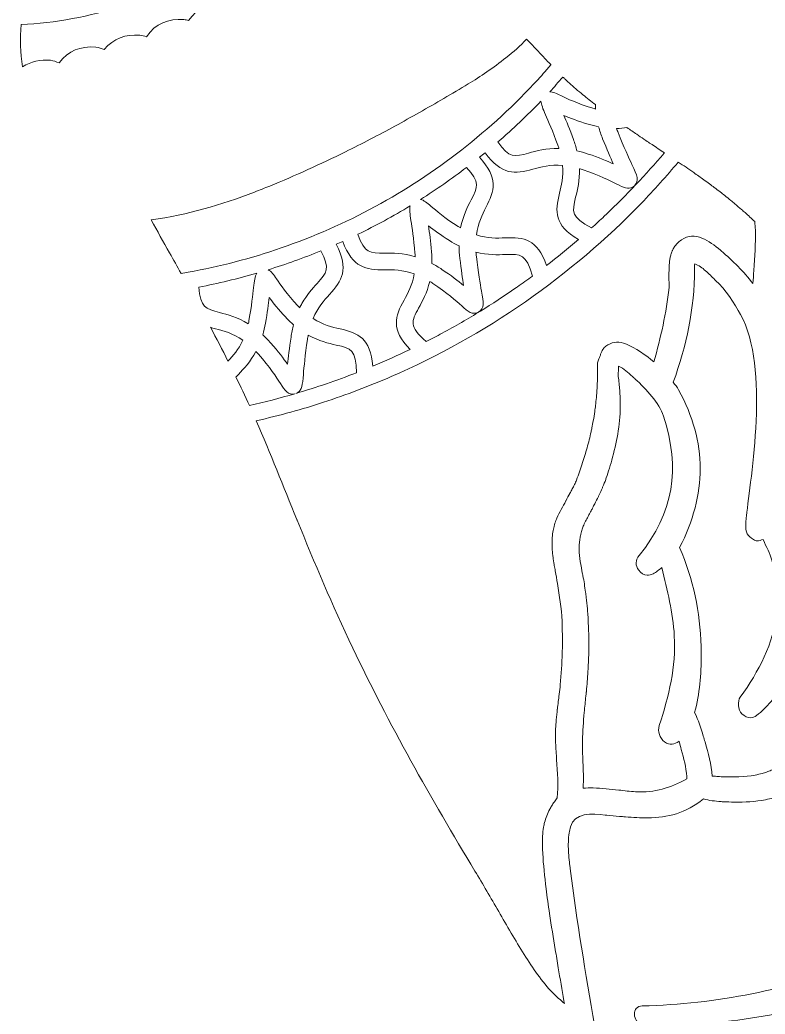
# Model space of a CAD drawing. Header units: millimetres. Extents: x -416 to 1516, y -417 to 43.
# Drawn here: x -13.4 to 40.7, y -266.8 to -194.8 of the extents above; entities that cross this region are included whole.
import ezdxf

# ---------------------------------------------------------------- set-up
doc = ezdxf.new("R2010")
doc.units = ezdxf.units.MM
doc.header["$MEASUREMENT"] = 0
doc.layers.add('Layer 4', color=7, linetype='Continuous')

msp = doc.modelspace()

# ---------------------------------------------------------------- linework, layer by layer
at = {"layer": 'Layer 4', "lineweight": 0}
for points, knots in [([(-4.19, -195.996), (-4.356, -195.949), (-4.489, -195.888), (-4.669, -195.875), (-5.714, -195.801), (-6.575, -196.105), (-7.258, -196.914), (-7.467, -196.843), (-7.639, -196.76), (-7.869, -196.744), (-8.96, -196.666), (-9.857, -196.994), (-10.526, -197.88), (-10.745, -197.801), (-10.917, -197.722), (-11.16, -197.699), (-11.888, -197.629), (-12.543, -197.785), (-13.174, -198.17), (-13.345, -197.145), (-13.37, -196.147), (-13.28, -195.111), (-10.82, -195.023), (-8.278, -194.466), (-5.96, -193.819), (-5.022, -193.558), (-4.135, -193.276), (-3.273, -192.966), (-2.985, -192.862), (-2.7, -192.756), (-2.417, -192.646), (-1.851, -192.426), (-1.292, -192.192), (-0.732, -191.942), (-0.452, -191.817), (-0.172, -191.689), (0.11, -191.555), (0.391, -191.422), (0.674, -191.285), (0.959, -191.142), (1.324, -191.82), (1.739, -192.467), (2.203, -193.086), (2.039, -193.26), (1.907, -193.446), (1.802, -193.661), (1.712, -193.644), (1.64, -193.616), (1.545, -193.61), (0.419, -193.539), (-0.485, -193.876), (-1.146, -194.813), (-1.261, -194.788), (-1.352, -194.751), (-1.474, -194.743), (-2.62, -194.671), (-3.542, -195.024), (-4.19, -195.996)], [0, 0, 0, 0, 1, 1, 1, 2, 2, 2, 3, 3, 3, 4, 4, 4, 5, 5, 5, 6, 6, 6, 7, 7, 7, 8, 8, 8, 9, 9, 9, 10, 10, 10, 11, 11, 11, 12, 12, 12, 13, 13, 13, 14, 14, 14, 15, 15, 15, 16, 16, 16, 17, 17, 17, 18, 18, 18, 19, 19, 19, 19]), ([(-1.165, -213.057), (-1.336, -213.088), (-1.512, -213.115), (-1.686, -213.144), (-1.962, -212.648), (-2.239, -212.152), (-2.518, -211.656), (-2.518, -211.655), (-2.519, -211.654), (-2.519, -211.654), (-2.974, -210.841), (-3.41, -210.074), (-3.851, -209.263), (-1.135, -208.872), (1.128, -208.216), (3.646, -207.245), (4.006, -207.106), (4.371, -206.961), (4.743, -206.809), (6.594, -206.055), (8.421, -205.224), (10.228, -204.331), (11.432, -203.736), (12.628, -203.113), (13.817, -202.466), (15.006, -201.819), (16.188, -201.149), (17.364, -200.46), (17.952, -200.115), (18.539, -199.765), (19.124, -199.411), (19.993, -198.886), (20.969, -198.234), (21.865, -197.517), (22.403, -197.088), (22.911, -196.635), (23.35, -196.173), (23.739, -196.54), (24.098, -196.947), (24.466, -197.331), (24.48, -197.346), (24.494, -197.362), (24.509, -197.377), (24.71, -197.587), (24.911, -197.8), (25.114, -198.014), (25.116, -198.016), (25.118, -198.019), (25.121, -198.021), (24.702, -198.514), (24.367, -198.9), (24.215, -199.064), (22.514, -200.912), (20.644, -202.635), (18.656, -204.185), (14.677, -207.287), (10.275, -209.681), (5.571, -211.3), (3.382, -212.053), (1.116, -212.644), (-1.165, -213.057)], [0, 0, 0, 0, 1, 1, 1, 2, 2, 2, 3, 3, 3, 4, 4, 4, 5, 5, 5, 6, 6, 6, 7, 7, 7, 8, 8, 8, 9, 9, 9, 10, 10, 10, 11, 11, 11, 12, 12, 12, 13, 13, 13, 14, 14, 14, 15, 15, 15, 16, 16, 16, 17, 17, 17, 18, 18, 18, 19, 19, 19, 20, 20, 20, 20]), ([(26.159, -199.073), (26.254, -199.164), (26.348, -199.256), (26.444, -199.343), (26.769, -199.635), (27.102, -199.917), (27.441, -200.192), (27.738, -200.436), (28.041, -200.673), (28.346, -200.907), (28.347, -200.907), (28.347, -200.908), (28.347, -200.908), (28.349, -201.013), (28.35, -201.117), (28.357, -201.228), (28.294, -201.211), (28.229, -201.192), (28.164, -201.173), (27.041, -200.835), (26.293, -200.473), (25.846, -200.256), (25.541, -200.108), (25.276, -199.98), (25.034, -199.984), (25.359, -199.632), (25.675, -199.273), (25.987, -198.909), (26.044, -198.965), (26.102, -199.018), (26.159, -199.073)], [0, 0, 0, 0, 1, 1, 1, 2, 2, 2, 3, 3, 3, 4, 4, 4, 5, 5, 5, 6, 6, 6, 7, 7, 7, 8, 8, 8, 9, 9, 9, 10, 10, 10, 10]), ([(21.28, -203.617), (22.365, -202.679), (23.407, -201.689), (24.403, -200.654), (24.413, -200.903), (24.547, -201.209), (24.734, -201.639), (24.938, -202.109), (25.248, -202.821), (25.623, -203.85), (25.654, -203.934), (25.683, -204.016), (25.709, -204.098), (24.78, -204.075), (24.074, -204.268), (23.497, -204.426), (22.501, -204.699), (22.105, -204.807), (21.28, -203.617)], [0, 0, 0, 0, 1, 1, 1, 2, 2, 2, 3, 3, 3, 4, 4, 4, 5, 5, 5, 6, 6, 6, 6]), ([(28.875, -203.387), (29.178, -204.15), (29.446, -204.762), (29.648, -205.207), (29.188, -204.995), (28.584, -204.741), (27.83, -204.49), (27.554, -204.399), (27.279, -204.322), (27.009, -204.262), (26.942, -203.988), (26.858, -203.71), (26.756, -203.434), (26.488, -202.699), (26.249, -202.113), (26.069, -201.69), (26.509, -201.881), (27.09, -202.109), (27.816, -202.328), (28.073, -202.405), (28.33, -202.469), (28.582, -202.518), (28.661, -202.804), (28.759, -203.095), (28.875, -203.387)], [0, 0, 0, 0, 1, 1, 1, 2, 2, 2, 3, 3, 3, 4, 4, 4, 5, 5, 5, 6, 6, 6, 7, 7, 7, 8, 8, 8, 8]), ([(30.637, -202.572), (30.872, -202.735), (31.107, -202.9), (31.341, -203.061), (31.518, -203.182), (31.69, -203.299), (31.86, -203.413), (31.91, -203.447), (31.96, -203.48), (32.01, -203.514), (32.13, -203.594), (32.249, -203.674), (32.367, -203.752), (32.396, -203.772), (32.426, -203.791), (32.455, -203.81), (32.749, -204.005), (33.043, -204.199), (33.348, -204.401), (33.344, -204.407), (33.34, -204.411), (33.336, -204.417), (32.016, -205.977), (30.594, -207.481), (29.123, -208.874), (29.064, -208.913), (29.012, -208.964), (28.994, -208.996), (28.994, -208.996), (28.994, -208.997), (28.994, -208.997), (28.69, -209.283), (28.382, -209.566), (28.072, -209.846), (26.566, -209.062), (26.657, -208.686), (26.917, -207.623), (27.051, -207.074), (27.215, -206.404), (27.189, -205.554), (27.274, -205.579), (27.361, -205.606), (27.45, -205.635), (28.627, -206.026), (29.421, -206.43), (29.896, -206.671), (30.375, -206.915), (30.721, -207.091), (31.053, -206.887), (31.096, -206.86), (31.137, -206.827), (31.176, -206.79), (31.545, -206.434), (31.375, -206.067), (31, -205.258), (30.769, -204.763), (30.422, -204.014), (29.996, -202.941), (29.955, -202.837), (29.917, -202.736), (29.882, -202.637), (30.154, -202.633), (30.401, -202.606), (30.637, -202.572)], [0, 0, 0, 0, 1, 1, 1, 2, 2, 2, 3, 3, 3, 4, 4, 4, 5, 5, 5, 6, 6, 6, 7, 7, 7, 8, 8, 8, 9, 9, 9, 10, 10, 10, 11, 11, 11, 12, 12, 12, 13, 13, 13, 14, 14, 14, 15, 15, 15, 16, 16, 16, 17, 17, 17, 18, 18, 18, 19, 19, 19, 20, 20, 20, 21, 21, 21, 21]), ([(21.808, -210.569), (21.211, -210.59), (20.538, -210.613), (19.72, -210.355), (19.837, -209.489), (20.143, -208.889), (20.416, -208.357), (21.03, -207.156), (21.331, -206.243), (19.95, -204.726), (20.086, -204.616), (20.222, -204.506), (20.357, -204.395), (21.561, -206.054), (22.516, -205.945), (23.816, -205.589), (24.405, -205.428), (25.068, -205.247), (25.966, -205.319), (26.038, -206.14), (25.883, -206.774), (25.746, -207.337), (25.421, -208.662), (25.343, -209.626), (27.114, -210.689), (26.358, -211.339), (25.584, -211.97), (24.806, -212.569), (24.125, -210.64), (23.167, -210.522), (21.808, -210.569)], [0, 0, 0, 0, 1, 1, 1, 2, 2, 2, 3, 3, 3, 4, 4, 4, 5, 5, 5, 6, 6, 6, 7, 7, 7, 8, 8, 8, 9, 9, 9, 10, 10, 10, 10]), ([(26.211, -229.621), (26.21, -229.623), (26.209, -229.625), (26.207, -229.627), (25.986, -230.045), (25.741, -230.447), (25.557, -230.883), (25.557, -230.883), (25.557, -230.883), (25.557, -230.884), (25.535, -230.936), (25.51, -230.987), (25.49, -231.041), (25.49, -231.041), (25.49, -231.042), (25.49, -231.042), (25.436, -231.184), (25.393, -231.324), (25.356, -231.464), (25.354, -231.471), (25.353, -231.478), (25.351, -231.485), (25.316, -231.62), (25.289, -231.754), (25.267, -231.887), (25.267, -231.887), (25.267, -231.887), (25.267, -231.887), (25.267, -231.887), (25.267, -231.887), (25.267, -231.888), (25.238, -232.068), (25.222, -232.248), (25.213, -232.429), (25.212, -232.452), (25.211, -232.476), (25.21, -232.499), (25.198, -232.858), (25.22, -233.218), (25.264, -233.587), (25.268, -233.626), (25.273, -233.665), (25.278, -233.705), (25.301, -233.882), (25.326, -234.061), (25.356, -234.244), (25.371, -234.34), (25.4, -234.484), (25.422, -234.601), (25.429, -234.64), (25.435, -234.676), (25.44, -234.707), (25.493, -235.018), (25.546, -235.321), (25.596, -235.62), (25.749, -236.517), (25.883, -237.381), (25.931, -238.341), (25.941, -238.556), (25.943, -238.777), (25.948, -238.995), (25.951, -239.156), (25.96, -239.314), (25.96, -239.476), (25.962, -239.858), (25.957, -240.242), (25.945, -240.628), (25.921, -241.41), (25.87, -242.196), (25.804, -242.969), (25.786, -243.187), (25.758, -243.413), (25.728, -243.642), (25.727, -243.649), (25.726, -243.656), (25.725, -243.663), (25.703, -243.831), (25.68, -244.001), (25.659, -244.17), (25.635, -244.356), (25.611, -244.544), (25.589, -244.733), (25.589, -244.733), (25.589, -244.733), (25.588, -244.733), (25.558, -244.99), (25.53, -245.248), (25.507, -245.507), (25.507, -245.507), (25.507, -245.507), (25.507, -245.507), (25.507, -245.51), (25.507, -245.512), (25.507, -245.515), (25.47, -245.93), (25.447, -246.348), (25.452, -246.765), (25.452, -246.766), (25.452, -246.767), (25.452, -246.768), (25.452, -246.768), (25.452, -246.768), (25.452, -246.768), (25.454, -246.898), (25.458, -247.031), (25.463, -247.166), (25.48, -247.57), (25.513, -247.986), (25.539, -248.37), (25.603, -249.315), (25.659, -250.24), (25.581, -251.159), (25.58, -251.16), (25.58, -251.161), (25.579, -251.162), (25.507, -251.255), (25.44, -251.346), (25.377, -251.437), (25.372, -251.443), (25.368, -251.45), (25.363, -251.456), (25.302, -251.544), (25.245, -251.631), (25.191, -251.718), (25.191, -251.718), (25.191, -251.718), (25.191, -251.718), (25.191, -251.718), (25.191, -251.719), (25.191, -251.719), (25.136, -251.807), (25.086, -251.894), (25.039, -251.981), (25.039, -251.981), (25.039, -251.981), (25.039, -251.981), (25.039, -251.981), (25.039, -251.981), (25.039, -251.981), (24.954, -252.139), (24.881, -252.296), (24.819, -252.454), (24.819, -252.455), (24.819, -252.456), (24.819, -252.456), (24.757, -252.615), (24.706, -252.775), (24.664, -252.938), (24.664, -252.938), (24.664, -252.938), (24.664, -252.938), (24.664, -252.938), (24.664, -252.938), (24.664, -252.938), (24.636, -253.049), (24.612, -253.162), (24.592, -253.277), (24.592, -253.277), (24.592, -253.277), (24.592, -253.277), (24.592, -253.277), (24.592, -253.277), (24.592, -253.277), (24.52, -253.698), (24.501, -254.152), (24.514, -254.672), (24.514, -254.705), (24.515, -254.738), (24.516, -254.772), (24.52, -254.906), (24.526, -255.044), (24.534, -255.189), (24.577, -255.981), (24.663, -256.846), (24.774, -257.735), (24.847, -258.328), (24.932, -258.931), (25.022, -259.531), (25.156, -260.429), (25.301, -261.319), (25.439, -262.149), (25.509, -262.571), (25.587, -263.035), (25.658, -263.466), (25.787, -264.256), (25.926, -265.06), (26.064, -265.855), (26.075, -265.918), (26.086, -265.982), (26.097, -266.045), (25.818, -265.801), (25.533, -265.58), (25.276, -265.307), (24.471, -264.453), (23.811, -263.503), (23.184, -262.507), (22.556, -261.511), (21.914, -260.394), (21.342, -259.394), (20.77, -258.394), (20.186, -257.4), (19.615, -256.46), (16.428, -251.207), (13.383, -245.778), (10.759, -240.293), (9.265, -237.169), (8.006, -234.151), (6.72, -231.024), (6.715, -231.01), (6.709, -230.996), (6.703, -230.982), (5.709, -228.562), (4.807, -226.194), (3.767, -223.831), (3.766, -223.829), (3.766, -223.827), (3.765, -223.825), (5.493, -223.43), (7.097, -222.988), (8.635, -222.484), (10.294, -221.94), (11.946, -221.313), (13.545, -220.622), (16.926, -219.16), (20.199, -217.333), (23.273, -215.192), (26.35, -213.049), (29.181, -210.647), (31.687, -208.053), (32.615, -207.091), (33.5, -206.092), (34.356, -205.073), (34.733, -205.326), (35.106, -205.581), (35.476, -205.839), (35.598, -205.924), (35.72, -206.008), (35.841, -206.093), (35.963, -206.18), (36.084, -206.268), (36.205, -206.355), (36.344, -206.455), (36.484, -206.556), (36.623, -206.658), (36.738, -206.743), (36.853, -206.83), (36.968, -206.916), (37.112, -207.024), (37.255, -207.132), (37.397, -207.242), (37.506, -207.327), (37.615, -207.412), (37.724, -207.498), (37.872, -207.616), (38.02, -207.735), (38.166, -207.855), (38.267, -207.937), (38.367, -208.019), (38.466, -208.103), (38.628, -208.239), (38.787, -208.377), (38.946, -208.517), (39.028, -208.589), (39.111, -208.66), (39.193, -208.733), (39.43, -208.947), (39.665, -209.164), (39.897, -209.389), (39.898, -209.39), (39.899, -209.391), (39.901, -209.392), (39.917, -209.589), (39.939, -209.788), (39.943, -209.986), (39.965, -210.969), (39.906, -211.946), (39.837, -212.925), (39.814, -213.246), (39.791, -213.564), (39.772, -213.885), (39.099, -212.993), (38.314, -212.244), (37.475, -211.51), (37.46, -211.497), (37.434, -211.476), (37.415, -211.459), (36.626, -210.782), (35.554, -210.053), (34.588, -210.709), (34.468, -210.791), (34.363, -210.879), (34.273, -210.972), (34.273, -210.972), (34.273, -210.972), (34.273, -210.972), (34.201, -211.046), (34.139, -211.125), (34.084, -211.205), (34.076, -211.217), (34.067, -211.228), (34.059, -211.24), (34.009, -211.317), (33.966, -211.397), (33.928, -211.478), (33.921, -211.494), (33.914, -211.51), (33.907, -211.525), (33.872, -211.607), (33.842, -211.691), (33.817, -211.777), (33.813, -211.791), (33.81, -211.805), (33.806, -211.819), (33.782, -211.908), (33.762, -212), (33.746, -212.093), (33.746, -212.093), (33.746, -212.094), (33.746, -212.095), (33.731, -212.19), (33.72, -212.286), (33.712, -212.383), (33.71, -212.397), (33.709, -212.411), (33.708, -212.426), (33.7, -212.519), (33.695, -212.612), (33.692, -212.707), (33.691, -212.726), (33.69, -212.745), (33.69, -212.765), (33.687, -212.858), (33.685, -212.951), (33.683, -213.044), (33.681, -213.155), (33.68, -213.267), (33.677, -213.378), (33.669, -213.687), (33.707, -213.921), (33.684, -214.168), (33.509, -216.035), (33.066, -217.77), (32.591, -219.561), (32.056, -219.09), (31.193, -218.513), (30.603, -218.282), (30.014, -218.051), (29.706, -218.081), (29.26, -218.316), (29.149, -218.375), (29.062, -218.442), (28.993, -218.516), (28.993, -218.516), (28.993, -218.517), (28.993, -218.517), (28.946, -218.567), (28.909, -218.622), (28.875, -218.678), (28.867, -218.692), (28.858, -218.707), (28.85, -218.722), (28.82, -218.777), (28.793, -218.834), (28.769, -218.895), (28.768, -218.896), (28.768, -218.898), (28.767, -218.9), (28.74, -218.969), (28.714, -219.042), (28.688, -219.116), (28.662, -219.19), (28.635, -219.266), (28.604, -219.344), (28.604, -219.345), (28.603, -219.346), (28.603, -219.346), (28.586, -219.39), (28.568, -219.431), (28.552, -219.474), (28.551, -219.476), (28.55, -219.478), (28.549, -219.48), (28.532, -219.523), (28.518, -219.569), (28.508, -219.619), (28.508, -219.619), (28.508, -219.619), (28.508, -219.619), (28.508, -219.619), (28.508, -219.619), (28.508, -219.619), (28.499, -219.664), (28.492, -219.712), (28.494, -219.768), (28.494, -219.768), (28.494, -219.768), (28.494, -219.768), (28.494, -219.768), (28.494, -219.768), (28.494, -219.768), (28.504, -220.128), (28.504, -220.483), (28.496, -220.834), (28.488, -221.185), (28.47, -221.531), (28.444, -221.874), (28.438, -221.959), (28.428, -222.044), (28.42, -222.129), (28.403, -222.327), (28.381, -222.523), (28.358, -222.718), (28.341, -222.859), (28.324, -223), (28.304, -223.14), (28.304, -223.143), (28.303, -223.145), (28.303, -223.148), (28.271, -223.371), (28.235, -223.594), (28.196, -223.816), (28.164, -223.993), (28.129, -224.17), (28.092, -224.347), (28.074, -224.437), (28.054, -224.527), (28.035, -224.617), (27.949, -225.004), (27.855, -225.392), (27.747, -225.779), (27.747, -225.779), (27.747, -225.78), (27.747, -225.78), (27.642, -226.159), (27.526, -226.538), (27.401, -226.919), (27.398, -226.929), (27.396, -226.938), (27.392, -226.948), (27.265, -227.335), (27.128, -227.724), (26.978, -228.116), (26.978, -228.117), (26.978, -228.117), (26.978, -228.117), (26.938, -228.223), (26.887, -228.334), (26.834, -228.446), (26.82, -228.476), (26.806, -228.505), (26.791, -228.535), (26.742, -228.636), (26.69, -228.738), (26.635, -228.84), (26.593, -228.92), (26.549, -229), (26.505, -229.08), (26.504, -229.082), (26.503, -229.084), (26.502, -229.086), (26.405, -229.262), (26.31, -229.435), (26.223, -229.598), (26.219, -229.605), (26.215, -229.614), (26.211, -229.621)], [0, 0, 0, 0, 1, 1, 1, 2, 2, 2, 3, 3, 3, 4, 4, 4, 5, 5, 5, 6, 6, 6, 7, 7, 7, 8, 8, 8, 9, 9, 9, 10, 10, 10, 11, 11, 11, 12, 12, 12, 13, 13, 13, 14, 14, 14, 15, 15, 15, 16, 16, 16, 17, 17, 17, 18, 18, 18, 19, 19, 19, 20, 20, 20, 21, 21, 21, 22, 22, 22, 23, 23, 23, 24, 24, 24, 25, 25, 25, 26, 26, 26, 27, 27, 27, 28, 28, 28, 29, 29, 29, 30, 30, 30, 31, 31, 31, 32, 32, 32, 33, 33, 33, 34, 34, 34, 35, 35, 35, 36, 36, 36, 37, 37, 37, 38, 38, 38, 39, 39, 39, 40, 40, 40, 41, 41, 41, 42, 42, 42, 43, 43, 43, 44, 44, 44, 45, 45, 45, 46, 46, 46, 47, 47, 47, 48, 48, 48, 49, 49, 49, 50, 50, 50, 51, 51, 51, 52, 52, 52, 53, 53, 53, 54, 54, 54, 55, 55, 55, 56, 56, 56, 57, 57, 57, 58, 58, 58, 59, 59, 59, 60, 60, 60, 61, 61, 61, 62, 62, 62, 63, 63, 63, 64, 64, 64, 65, 65, 65, 66, 66, 66, 67, 67, 67, 68, 68, 68, 69, 69, 69, 70, 70, 70, 71, 71, 71, 72, 72, 72, 73, 73, 73, 74, 74, 74, 75, 75, 75, 76, 76, 76, 77, 77, 77, 78, 78, 78, 79, 79, 79, 80, 80, 80, 81, 81, 81, 82, 82, 82, 83, 83, 83, 84, 84, 84, 85, 85, 85, 86, 86, 86, 87, 87, 87, 88, 88, 88, 89, 89, 89, 90, 90, 90, 91, 91, 91, 92, 92, 92, 93, 93, 93, 94, 94, 94, 95, 95, 95, 96, 96, 96, 97, 97, 97, 98, 98, 98, 99, 99, 99, 100, 100, 100, 101, 101, 101, 102, 102, 102, 103, 103, 103, 104, 104, 104, 105, 105, 105, 106, 106, 106, 107, 107, 107, 108, 108, 108, 109, 109, 109, 110, 110, 110, 111, 111, 111, 112, 112, 112, 113, 113, 113, 114, 114, 114, 115, 115, 115, 116, 116, 116, 117, 117, 117, 118, 118, 118, 119, 119, 119, 120, 120, 120, 121, 121, 121, 122, 122, 122, 123, 123, 123, 124, 124, 124, 125, 125, 125, 126, 126, 126, 127, 127, 127, 128, 128, 128, 129, 129, 129, 130, 130, 130, 131, 131, 131, 132, 132, 132, 133, 133, 133, 134, 134, 134, 135, 135, 135, 136, 136, 136, 137, 137, 137, 138, 138, 138, 139, 139, 139, 140, 140, 140, 141, 141, 141, 142, 142, 142, 143, 143, 143, 144, 144, 144, 145, 145, 145, 146, 146, 146, 147, 147, 147, 148, 148, 148, 149, 149, 149, 150, 150, 150, 151, 151, 151, 152, 152, 152, 153, 153, 153, 154, 154, 154, 155, 155, 155, 155]), ([(18.581, -209.842), (18.526, -209.81), (18.469, -209.776), (18.412, -209.741), (17.422, -209.129), (16.792, -208.587), (16.413, -208.261), (16.147, -208.032), (15.917, -207.834), (15.673, -207.782), (16.806, -207.065), (17.922, -206.289), (18.998, -205.47), (20, -206.522), (19.813, -206.887), (19.342, -207.807), (19.076, -208.327), (18.751, -208.961), (18.581, -209.842)], [0, 0, 0, 0, 1, 1, 1, 2, 2, 2, 3, 3, 3, 4, 4, 4, 5, 5, 5, 6, 6, 6, 6]), ([(14.979, -209.314), (15.055, -209.822), (15.171, -210.591), (15.269, -211.679), (15.277, -211.765), (15.282, -211.85), (15.287, -211.932), (14.393, -211.669), (13.66, -211.674), (13.06, -211.678), (12.025, -211.685), (11.615, -211.688), (11.126, -210.31), (12.425, -209.681), (13.698, -208.989), (14.919, -208.249), (14.855, -208.496), (14.906, -208.834), (14.979, -209.314)], [0, 0, 0, 0, 1, 1, 1, 2, 2, 2, 3, 3, 3, 4, 4, 4, 5, 5, 5, 6, 6, 6, 6]), ([(18.796, -214.018), (18.408, -213.694), (17.891, -213.292), (17.228, -212.855), (16.986, -212.696), (16.742, -212.552), (16.5, -212.426), (16.506, -212.149), (16.496, -211.862), (16.47, -211.571), (16.402, -210.807), (16.326, -210.206), (16.255, -209.699), (16.631, -209.998), (17.133, -210.368), (17.777, -210.767), (18.006, -210.908), (18.237, -211.036), (18.465, -211.148), (18.467, -211.442), (18.487, -211.748), (18.523, -212.057), (18.618, -212.878), (18.717, -213.538), (18.796, -214.018)], [0, 0, 0, 0, 1, 1, 1, 2, 2, 2, 3, 3, 3, 4, 4, 4, 5, 5, 5, 6, 6, 6, 7, 7, 7, 8, 8, 8, 8]), ([(14.925, -218.656), (14.035, -219.082), (13.123, -219.49), (12.209, -219.87), (12.053, -217.827), (11.16, -217.466), (9.837, -217.162), (9.258, -217.029), (8.607, -216.879), (7.883, -216.419), (8.219, -215.614), (8.67, -215.116), (9.07, -214.673), (9.974, -213.67), (10.501, -212.865), (9.554, -211.036), (9.714, -210.966), (9.874, -210.895), (10.032, -210.823), (10.764, -212.751), (11.717, -212.893), (13.068, -212.884), (13.68, -212.88), (14.368, -212.876), (15.219, -213.178), (15.076, -213.99), (14.76, -214.564), (14.479, -215.073), (13.822, -216.268), (13.495, -217.178), (14.925, -218.656)], [0, 0, 0, 0, 1, 1, 1, 2, 2, 2, 3, 3, 3, 4, 4, 4, 5, 5, 5, 6, 6, 6, 7, 7, 7, 8, 8, 8, 9, 9, 9, 10, 10, 10, 10]), ([(5.229, -213.541), (5.026, -213.244), (4.852, -212.987), (4.621, -212.879), (5.916, -212.477), (7.191, -212.02), (8.442, -211.508), (9.143, -212.79), (8.868, -213.095), (8.174, -213.865), (7.836, -214.239), (7.434, -214.686), (7.077, -215.322), (7.022, -215.42), (6.968, -215.523), (6.915, -215.631), (6.869, -215.585), (6.823, -215.537), (6.776, -215.487), (5.976, -214.639), (5.509, -213.953), (5.229, -213.541)], [0, 0, 0, 0, 1, 1, 1, 2, 2, 2, 3, 3, 3, 4, 4, 4, 5, 5, 5, 6, 6, 6, 7, 7, 7, 7]), ([(15.536, -215.655), (15.81, -215.158), (16.144, -214.552), (16.339, -213.72), (16.413, -213.765), (16.488, -213.813), (16.564, -213.863), (17.603, -214.547), (18.264, -215.144), (18.659, -215.501), (19.102, -215.9), (19.422, -216.189), (19.861, -215.947), (19.861, -215.947), (19.899, -215.925), (19.899, -215.925), (20.306, -215.673), (20.238, -215.284), (20.09, -214.43), (19.996, -213.89), (19.854, -213.073), (19.721, -211.918), (19.709, -211.809), (19.699, -211.704), (19.691, -211.601), (20.553, -211.82), (21.266, -211.795), (21.85, -211.774), (22.941, -211.737), (23.327, -211.723), (23.788, -213.336), (23.422, -213.605), (23.052, -213.868), (22.697, -214.117), (22.644, -214.145), (22.598, -214.177), (22.583, -214.196), (21.73, -214.788), (20.867, -215.354), (20.017, -215.877), (19.131, -216.423), (18.195, -216.962), (17.232, -217.481), (16.847, -217.688), (16.459, -217.892), (16.069, -218.09), (14.823, -216.951), (15.009, -216.613), (15.536, -215.655)], [0, 0, 0, 0, 1, 1, 1, 2, 2, 2, 3, 3, 3, 4, 4, 4, 5, 5, 5, 6, 6, 6, 7, 7, 7, 8, 8, 8, 9, 9, 9, 10, 10, 10, 11, 11, 11, 12, 12, 12, 13, 13, 13, 14, 14, 14, 15, 15, 15, 16, 16, 16, 16]), ([(39.81, -232.432), (39.901, -232.493), (39.989, -232.518), (40.075, -232.521), (40.22, -232.526), (40.361, -232.471), (40.511, -232.43), (40.738, -233.003), (41.001, -233.368), (41.156, -234.007), (41.473, -235.31), (41.659, -236.289), (41.496, -237.786), (41.261, -239.947), (40.193, -241.987), (38.85, -243.855), (38.638, -244.15), (38.648, -244.772), (38.967, -245.069), (39.166, -245.254), (39.39, -245.362), (39.616, -245.35), (39.751, -245.343), (39.887, -245.293), (40.018, -245.191), (40.412, -244.885), (40.754, -244.55), (41.066, -244.19), (41.097, -244.154), (41.127, -244.118), (41.158, -244.082), (41.401, -243.791), (41.626, -243.484), (41.839, -243.162), (41.866, -243.122), (41.892, -243.081), (41.918, -243.041), (42.022, -242.88), (42.124, -242.717), (42.224, -242.55), (42.385, -242.966), (42.57, -243.395), (42.708, -243.818), (43.063, -244.903), (43.26, -245.987), (43.452, -247.113), (43.463, -247.178), (43.482, -247.295), (43.494, -247.369), (43.372, -247.516), (43.247, -247.655), (43.121, -247.786), (43.12, -247.787), (43.119, -247.787), (43.118, -247.788), (43, -247.91), (42.879, -248.025), (42.756, -248.134), (42.715, -248.17), (42.673, -248.202), (42.632, -248.237), (42.547, -248.308), (42.463, -248.378), (42.376, -248.443), (42.326, -248.48), (42.274, -248.515), (42.223, -248.55), (42.142, -248.607), (42.06, -248.662), (41.976, -248.714), (41.921, -248.748), (41.864, -248.781), (41.808, -248.813), (41.724, -248.861), (41.639, -248.907), (41.552, -248.951), (41.494, -248.98), (41.435, -249.009), (41.376, -249.036), (41.285, -249.078), (41.192, -249.117), (41.098, -249.155), (41.039, -249.178), (40.981, -249.202), (40.92, -249.224), (40.815, -249.263), (40.707, -249.297), (40.597, -249.33), (40.544, -249.347), (40.492, -249.365), (40.438, -249.38), (40.274, -249.426), (40.105, -249.467), (39.93, -249.504), (39.929, -249.504), (39.927, -249.505), (39.926, -249.505), (39.151, -249.666), (38.357, -249.629), (37.577, -249.626), (37.424, -249.625), (37.275, -249.605), (37.143, -249.597), (37.01, -249.589), (36.938, -249.579), (36.817, -249.573), (36.755, -248.718), (36.547, -247.916), (36.297, -247.098), (36.253, -246.955), (36.216, -246.829), (36.172, -246.676), (36.006, -246.099), (35.819, -245.517), (35.543, -244.978), (35.894, -243.584), (36.035, -242.217), (36.024, -240.794), (36.023, -240.591), (36.018, -240.387), (36.011, -240.181), (35.918, -237.671), (35.468, -235.322), (34.444, -233.016), (35.445, -231.092), (35.949, -229.187), (35.943, -227.286), (35.937, -225.385), (35.421, -223.488), (34.382, -221.58), (34.271, -221.374), (34.118, -221.226), (33.991, -221.034), (34.952, -218.377), (35.537, -215.674), (35.53, -212.854), (35.53, -212.854), (35.53, -212.854), (35.53, -212.854), (35.529, -212.808), (35.529, -212.77), (35.529, -212.736), (35.527, -212.636), (35.528, -212.574), (35.549, -212.451), (35.691, -212.504), (35.827, -212.577), (35.958, -212.662), (36.088, -212.747), (36.213, -212.845), (36.333, -212.949), (36.573, -213.157), (36.795, -213.39), (37.007, -213.597), (37.016, -213.605), (37.059, -213.658), (37.073, -213.67), (37.753, -214.237), (38.442, -215.375), (38.857, -216.113), (41.025, -219.957), (39.58, -228.003), (39.299, -230.717), (39.28, -230.902), (39.264, -231.056), (39.251, -231.185), (39.209, -232.027), (39.384, -232.145), (39.81, -232.432)], [0, 0, 0, 0, 1, 1, 1, 2, 2, 2, 3, 3, 3, 4, 4, 4, 5, 5, 5, 6, 6, 6, 7, 7, 7, 8, 8, 8, 9, 9, 9, 10, 10, 10, 11, 11, 11, 12, 12, 12, 13, 13, 13, 14, 14, 14, 15, 15, 15, 16, 16, 16, 17, 17, 17, 18, 18, 18, 19, 19, 19, 20, 20, 20, 21, 21, 21, 22, 22, 22, 23, 23, 23, 24, 24, 24, 25, 25, 25, 26, 26, 26, 27, 27, 27, 28, 28, 28, 29, 29, 29, 30, 30, 30, 31, 31, 31, 32, 32, 32, 33, 33, 33, 34, 34, 34, 35, 35, 35, 36, 36, 36, 37, 37, 37, 38, 38, 38, 39, 39, 39, 40, 40, 40, 41, 41, 41, 42, 42, 42, 43, 43, 43, 44, 44, 44, 45, 45, 45, 46, 46, 46, 47, 47, 47, 48, 48, 48, 49, 49, 49, 50, 50, 50, 51, 51, 51, 52, 52, 52, 53, 53, 53, 54, 54, 54, 55, 55, 55, 56, 56, 56, 56]), ([(-0.408, -214.142), (1.009, -213.868), (2.415, -213.529), (3.801, -213.126), (3.672, -213.349), (3.629, -213.69), (3.573, -214.185), (3.515, -214.696), (3.428, -215.468), (3.238, -216.548), (3.223, -216.635), (3.207, -216.72), (3.189, -216.802), (2.396, -216.318), (1.688, -216.134), (1.108, -215.983), (1.108, -215.983), (1.108, -215.983), (1.108, -215.983), (0.103, -215.721), (-0.295, -215.617), (-0.408, -214.142)], [0, 0, 0, 0, 1, 1, 1, 2, 2, 2, 3, 3, 3, 4, 4, 4, 5, 5, 5, 6, 6, 6, 7, 7, 7, 7]), ([(6.465, -216.861), (6.389, -217.148), (6.328, -217.45), (6.283, -217.761), (6.162, -218.573), (6.086, -219.24), (6.037, -219.727), (5.747, -219.314), (5.353, -218.793), (4.827, -218.2), (4.634, -217.983), (4.435, -217.779), (4.233, -217.594), (4.311, -217.326), (4.377, -217.045), (4.427, -216.756), (4.562, -215.983), (4.648, -215.352), (4.705, -214.892), (4.99, -215.277), (5.378, -215.763), (5.897, -216.314), (6.081, -216.51), (6.272, -216.694), (6.465, -216.861)], [0, 0, 0, 0, 1, 1, 1, 2, 2, 2, 3, 3, 3, 4, 4, 4, 5, 5, 5, 6, 6, 6, 7, 7, 7, 8, 8, 8, 8]), ([(1.716, -219.5), (1.302, -218.679), (0.879, -217.862), (0.447, -217.051), (0.563, -217.085), (0.681, -217.118), (0.804, -217.15), (1.395, -217.304), (2.06, -217.477), (2.8, -217.988), (2.485, -218.662), (2.087, -219.111), (1.716, -219.5)], [0, 0, 0, 0, 1, 1, 1, 2, 2, 2, 3, 3, 3, 4, 4, 4, 4]), ([(6.772, -221.782), (7.077, -221.594), (7.109, -221.239), (7.18, -220.46), (7.229, -219.914), (7.305, -219.089), (7.476, -217.938), (7.493, -217.826), (7.511, -217.719), (7.531, -217.615), (8.304, -218.047), (8.998, -218.207), (9.567, -218.338), (10.626, -218.581), (11.001, -218.667), (11.027, -220.345), (9.59, -220.903), (8.124, -221.404), (6.639, -221.844), (6.688, -221.827), (6.732, -221.807), (6.772, -221.782)], [0, 0, 0, 0, 1, 1, 1, 2, 2, 2, 3, 3, 3, 4, 4, 4, 5, 5, 5, 6, 6, 6, 7, 7, 7, 7]), ([(2.289, -220.649), (2.345, -220.588), (2.404, -220.526), (2.468, -220.46), (2.86, -220.051), (3.334, -219.549), (3.742, -218.802), (3.802, -218.865), (3.863, -218.932), (3.924, -219.001), (4.749, -219.93), (5.231, -220.677), (5.52, -221.123), (5.844, -221.624), (6.077, -221.986), (6.565, -221.865), (6.567, -221.865), (6.569, -221.864), (6.571, -221.864), (5.48, -222.186), (4.379, -222.473), (3.273, -222.727), (2.953, -222.03), (2.625, -221.336), (2.289, -220.649)], [0, 0, 0, 0, 1, 1, 1, 2, 2, 2, 3, 3, 3, 4, 4, 4, 5, 5, 5, 6, 6, 6, 7, 7, 7, 8, 8, 8, 8]), ([(27.429, -248.129), (27.413, -247.77), (27.409, -247.409), (27.415, -247.048), (27.415, -247.033), (27.416, -247.018), (27.417, -247.003), (27.429, -246.324), (27.476, -245.64), (27.539, -244.958), (27.539, -244.958), (27.539, -244.958), (27.539, -244.958), (27.575, -244.566), (27.615, -244.175), (27.658, -243.784), (27.666, -243.715), (27.681, -243.592), (27.691, -243.499), (27.694, -243.473), (27.696, -243.45), (27.698, -243.431), (27.698, -243.429), (27.698, -243.425), (27.699, -243.423), (27.743, -242.952), (27.777, -242.485), (27.805, -242.02), (27.812, -241.909), (27.818, -241.798), (27.824, -241.687), (27.848, -241.22), (27.867, -240.753), (27.872, -240.289), (27.872, -240.289), (27.872, -240.289), (27.872, -240.289), (27.872, -240.282), (27.872, -240.275), (27.873, -240.268), (27.873, -240.266), (27.873, -240.264), (27.873, -240.261), (27.873, -240.261), (27.873, -240.261), (27.873, -240.261), (27.877, -239.865), (27.872, -239.469), (27.86, -239.074), (27.857, -238.951), (27.85, -238.828), (27.845, -238.705), (27.834, -238.427), (27.819, -238.149), (27.799, -237.872), (27.789, -237.733), (27.778, -237.593), (27.766, -237.454), (27.742, -237.177), (27.712, -236.9), (27.679, -236.622), (27.664, -236.496), (27.65, -236.371), (27.634, -236.245), (27.58, -235.846), (27.519, -235.447), (27.445, -235.045), (27.445, -235.045), (27.445, -235.045), (27.445, -235.044), (27.439, -235.012), (27.427, -234.96), (27.422, -234.935), (27.295, -234.308), (27.186, -233.723), (27.173, -233.146), (27.17, -233.018), (27.174, -232.89), (27.182, -232.762), (27.187, -232.676), (27.198, -232.59), (27.208, -232.504), (27.213, -232.468), (27.216, -232.432), (27.222, -232.395), (27.238, -232.288), (27.259, -232.181), (27.285, -232.073), (27.288, -232.061), (27.29, -232.049), (27.293, -232.037), (27.322, -231.919), (27.356, -231.801), (27.397, -231.681), (27.43, -231.587), (27.459, -231.493), (27.5, -231.397), (27.556, -231.266), (27.62, -231.142), (27.686, -231.019), (27.716, -230.964), (27.745, -230.908), (27.775, -230.853), (27.812, -230.785), (27.849, -230.718), (27.884, -230.65), (27.912, -230.595), (27.942, -230.537), (27.971, -230.481), (28.015, -230.396), (28.061, -230.307), (28.106, -230.22), (28.144, -230.146), (28.182, -230.072), (28.221, -229.997), (28.246, -229.947), (28.271, -229.899), (28.297, -229.849), (28.386, -229.674), (28.475, -229.497), (28.562, -229.32), (28.575, -229.293), (28.587, -229.266), (28.6, -229.239), (28.69, -229.053), (28.776, -228.868), (28.855, -228.686), (28.862, -228.67), (28.868, -228.656), (28.874, -228.64), (28.957, -228.449), (29.032, -228.26), (29.095, -228.08), (29.107, -228.043), (29.118, -228.008), (29.13, -227.971), (29.211, -227.734), (29.289, -227.499), (29.36, -227.267), (29.444, -227), (29.519, -226.736), (29.591, -226.473), (29.591, -226.473), (29.591, -226.473), (29.591, -226.472), (29.591, -226.472), (29.591, -226.472), (29.591, -226.472), (29.768, -225.824), (29.908, -225.184), (30.003, -224.543), (30.003, -224.543), (30.003, -224.542), (30.003, -224.542), (30.003, -224.542), (30.003, -224.542), (30.003, -224.542), (30.101, -223.884), (30.156, -223.223), (30.153, -222.545), (30.151, -222.233), (30.138, -221.917), (30.113, -221.596), (30.087, -221.275), (30.05, -220.95), (30, -220.618), (29.999, -220.612), (29.999, -220.613), (29.999, -220.612), (29.999, -220.612), (30, -220.61), (30.001, -220.601), (30.001, -220.595), (30.002, -220.586), (30.002, -220.572), (30.003, -220.571), (30.003, -220.571), (30.003, -220.571), (30.003, -220.555), (30.004, -220.531), (30.005, -220.502), (30.005, -220.502), (30.005, -220.501), (30.005, -220.501), (30.005, -220.497), (30.006, -220.491), (30.006, -220.486), (30.007, -220.44), (30.009, -220.385), (30.01, -220.332), (30.01, -220.325), (30.01, -220.317), (30.01, -220.31), (30.01, -220.31), (30.01, -220.31), (30.01, -220.31), (30.011, -220.276), (30.011, -220.244), (30.011, -220.218), (30.011, -220.115), (30.016, -219.973), (30.025, -219.865), (30.218, -219.957), (30.393, -220.075), (30.559, -220.205), (30.725, -220.335), (30.883, -220.478), (31.04, -220.62), (31.089, -220.663), (31.202, -220.761), (31.239, -220.797), (32.013, -221.538), (32.971, -222.512), (33.283, -223.484), (34.523, -227.337), (34.027, -230.471), (31.523, -233.582), (31.239, -233.935), (31.235, -234.3), (31.487, -234.657), (31.645, -234.881), (31.864, -235.003), (32.099, -235.016), (32.24, -235.024), (32.386, -234.994), (32.528, -234.922), (32.771, -234.801), (32.947, -234.624), (33.165, -234.469), (33.556, -236.114), (33.975, -237.709), (34.069, -239.414), (34.194, -241.7), (33.679, -243.73), (32.978, -245.914), (32.846, -246.326), (32.994, -246.838), (33.366, -247.097), (33.553, -247.226), (33.73, -247.274), (33.902, -247.259), (34.075, -247.245), (34.243, -247.169), (34.41, -247.05), (34.425, -247.039), (34.421, -247.083), (34.427, -247.101), (34.477, -247.275), (34.526, -247.461), (34.576, -247.64), (34.758, -248.29), (34.926, -248.935), (34.965, -249.611), (34.968, -249.667), (34.97, -249.713), (34.981, -249.768), (33.763, -250.46), (32.665, -250.773), (31.259, -250.712), (30.856, -250.695), (30.449, -250.633), (30.044, -250.588), (29.427, -250.52), (28.808, -250.445), (28.185, -250.432), (27.944, -250.427), (27.699, -250.436), (27.457, -250.455), (27.468, -250.255), (27.474, -250.061), (27.476, -249.869), (27.483, -249.293), (27.457, -248.738), (27.429, -248.129)], [0, 0, 0, 0, 1, 1, 1, 2, 2, 2, 3, 3, 3, 4, 4, 4, 5, 5, 5, 6, 6, 6, 7, 7, 7, 8, 8, 8, 9, 9, 9, 10, 10, 10, 11, 11, 11, 12, 12, 12, 13, 13, 13, 14, 14, 14, 15, 15, 15, 16, 16, 16, 17, 17, 17, 18, 18, 18, 19, 19, 19, 20, 20, 20, 21, 21, 21, 22, 22, 22, 23, 23, 23, 24, 24, 24, 25, 25, 25, 26, 26, 26, 27, 27, 27, 28, 28, 28, 29, 29, 29, 30, 30, 30, 31, 31, 31, 32, 32, 32, 33, 33, 33, 34, 34, 34, 35, 35, 35, 36, 36, 36, 37, 37, 37, 38, 38, 38, 39, 39, 39, 40, 40, 40, 41, 41, 41, 42, 42, 42, 43, 43, 43, 44, 44, 44, 45, 45, 45, 46, 46, 46, 47, 47, 47, 48, 48, 48, 49, 49, 49, 50, 50, 50, 51, 51, 51, 52, 52, 52, 53, 53, 53, 54, 54, 54, 55, 55, 55, 56, 56, 56, 57, 57, 57, 58, 58, 58, 59, 59, 59, 60, 60, 60, 61, 61, 61, 62, 62, 62, 63, 63, 63, 64, 64, 64, 65, 65, 65, 66, 66, 66, 67, 67, 67, 68, 68, 68, 69, 69, 69, 70, 70, 70, 71, 71, 71, 72, 72, 72, 73, 73, 73, 74, 74, 74, 75, 75, 75, 76, 76, 76, 77, 77, 77, 78, 78, 78, 79, 79, 79, 80, 80, 80, 81, 81, 81, 82, 82, 82, 83, 83, 83, 84, 84, 84, 85, 85, 85, 86, 86, 86, 87, 87, 87, 88, 88, 88, 89, 89, 89, 90, 90, 90, 91, 91, 91, 91]), ([(68.867, -272.645), (68.564, -274.428), (67.677, -276.173), (66.689, -277.691), (66.111, -278.579), (65.488, -279.321), (64.862, -280.117), (64.458, -280.632), (64.044, -281.146), (63.667, -281.639), (63.22, -282.222), (62.731, -282.937), (62.352, -283.478), (61.972, -284.018), (61.531, -284.687), (61.201, -285.103), (60.968, -285.398), (60.731, -285.699), (60.491, -286), (60.47, -286.027), (60.449, -286.053), (60.428, -286.08), (60.197, -286.369), (59.963, -286.659), (59.726, -286.946), (59.699, -286.978), (59.673, -287.01), (59.646, -287.042), (59.408, -287.328), (59.166, -287.611), (58.92, -287.889), (58.898, -287.914), (58.876, -287.939), (58.853, -287.964), (58.587, -288.261), (58.316, -288.552), (58.037, -288.83), (58.035, -288.832), (58.033, -288.834), (58.032, -288.836), (57.914, -288.953), (57.795, -289.068), (57.675, -289.181), (57.635, -289.219), (57.594, -289.256), (57.553, -289.293), (57.47, -289.37), (57.387, -289.446), (57.303, -289.52), (57.255, -289.562), (57.206, -289.604), (57.157, -289.646), (57.079, -289.712), (57.001, -289.778), (56.923, -289.842), (56.871, -289.884), (56.818, -289.926), (56.766, -289.967), (56.688, -290.029), (56.609, -290.089), (56.53, -290.148), (56.477, -290.188), (56.424, -290.227), (56.37, -290.266), (56.289, -290.324), (56.207, -290.38), (56.124, -290.436), (56.072, -290.471), (56.02, -290.507), (55.967, -290.541), (55.876, -290.6), (55.785, -290.655), (55.693, -290.71), (55.647, -290.737), (55.601, -290.766), (55.555, -290.793), (55.418, -290.871), (55.279, -290.946), (55.139, -291.016), (55.137, -291.017), (55.136, -291.017), (55.135, -291.018), (52.222, -292.463), (49.92, -292.064), (47.651, -289.987), (47.532, -289.878), (47.422, -289.765), (47.319, -289.648), (47.056, -289.351), (46.844, -289.027), (46.666, -288.685), (46.6, -288.558), (46.538, -288.428), (46.482, -288.295), (46.406, -288.117), (46.339, -287.935), (46.28, -287.75), (46.252, -287.662), (46.225, -287.573), (46.2, -287.484), (45.921, -286.477), (45.838, -285.383), (45.779, -284.313), (45.752, -283.823), (45.729, -283.339), (45.694, -282.871), (45.694, -282.86), (45.694, -282.845), (45.694, -282.828), (45.695, -282.795), (45.697, -282.753), (45.697, -282.719), (45.697, -282.702), (45.697, -282.687), (45.695, -282.675), (45.645, -282.26), (45.442, -281.99), (45.016, -281.932), (45.008, -281.931), (45, -281.926), (44.992, -281.928), (44.992, -281.928), (44.992, -281.928), (44.991, -281.929), (44.888, -281.96), (44.794, -281.989), (44.71, -282.023), (44.71, -282.023), (44.709, -282.023), (44.709, -282.023), (44.625, -282.058), (44.551, -282.097), (44.488, -282.15), (44.488, -282.15), (44.488, -282.15), (44.488, -282.15), (44.363, -282.256), (44.283, -282.415), (44.258, -282.687), (44.013, -285.289), (44.195, -287.715), (45.378, -290.128), (45.475, -290.324), (45.641, -290.529), (45.759, -290.717), (45.337, -290.792), (44.806, -290.954), (44.41, -291.048), (44.014, -291.142), (43.525, -291.326), (43.178, -291.349), (40.459, -291.535), (37.726, -291.579), (35.467, -289.894), (30.708, -286.347), (30.165, -280.865), (29.31, -275.341), (28.915, -272.786), (28.702, -270.192), (28.277, -267.627), (27.652, -263.857), (26.979, -260.095), (26.519, -256.277), (26.518, -256.27), (26.518, -256.264), (26.517, -256.258), (26.505, -256.156), (26.492, -256.054), (26.48, -255.952), (26.474, -255.894), (26.467, -255.835), (26.461, -255.777), (26.455, -255.721), (26.449, -255.666), (26.443, -255.61), (26.436, -255.544), (26.43, -255.477), (26.424, -255.41), (26.42, -255.364), (26.416, -255.318), (26.412, -255.272), (26.407, -255.2), (26.402, -255.128), (26.398, -255.056), (26.395, -255.015), (26.394, -254.975), (26.392, -254.934), (26.389, -254.858), (26.386, -254.782), (26.385, -254.705), (26.384, -254.672), (26.385, -254.638), (26.385, -254.604), (26.384, -254.521), (26.384, -254.438), (26.388, -254.354), (26.388, -254.344), (26.389, -254.333), (26.389, -254.323), (26.398, -254.115), (26.416, -253.905), (26.45, -253.694), (26.473, -253.548), (26.5, -253.402), (26.538, -253.255), (26.802, -252.209), (28.118, -252.291), (29.049, -252.399), (29.069, -252.401), (29.137, -252.404), (29.167, -252.406), (29.484, -252.433), (29.766, -252.462), (30.092, -252.492), (30.235, -252.505), (30.378, -252.518), (30.519, -252.53), (31.082, -252.577), (31.624, -252.608), (32.148, -252.601), (33.589, -252.583), (34.899, -252.278), (36.18, -251.223), (36.6, -251.347), (37.019, -251.393), (37.455, -251.423), (37.505, -251.427), (37.591, -251.436), (37.638, -251.437), (37.889, -251.446), (38.144, -251.454), (38.4, -251.457), (39.168, -251.465), (39.946, -251.432), (40.676, -251.288), (40.676, -251.288), (40.677, -251.288), (40.677, -251.288), (40.878, -251.248), (41.07, -251.202), (41.258, -251.152), (41.314, -251.137), (41.368, -251.121), (41.422, -251.105), (41.559, -251.065), (41.692, -251.023), (41.822, -250.976), (41.874, -250.958), (41.927, -250.94), (41.978, -250.92), (42.321, -250.788), (42.641, -250.631), (42.939, -250.444), (42.983, -250.416), (43.026, -250.386), (43.07, -250.357), (43.178, -250.285), (43.284, -250.208), (43.386, -250.127), (43.428, -250.095), (43.47, -250.063), (43.51, -250.029), (43.646, -249.915), (43.779, -249.795), (43.906, -249.664), (44.19, -249.372), (44.452, -249.036), (44.699, -248.651), (45.868, -249.096), (47.51, -249.367), (48.659, -249.4), (48.876, -249.406), (49.084, -249.406), (49.283, -249.4), (50.675, -249.357), (51.659, -249.004), (52.848, -248.202), (53.798, -248.734), (55.088, -249.202), (56.108, -249.339), (56.554, -249.398), (56.943, -249.429), (57.311, -249.423), (57.923, -249.412), (58.476, -249.298), (59.129, -249.038), (59.529, -249.826), (59.99, -250.593), (60.48, -251.336), (59.569, -252.94), (59.037, -254.636), (58.634, -256.424), (58.444, -256.627), (58.256, -256.821), (58.069, -257.007), (58.067, -257.008), (58.066, -257.01), (58.065, -257.011), (57.889, -257.185), (57.715, -257.351), (57.539, -257.513), (57.481, -257.566), (57.422, -257.617), (57.363, -257.669), (57.244, -257.776), (57.124, -257.883), (57.002, -257.985), (56.932, -258.045), (56.861, -258.102), (56.789, -258.16), (56.677, -258.252), (56.564, -258.343), (56.449, -258.431), (56.374, -258.49), (56.297, -258.547), (56.22, -258.604), (56.106, -258.689), (55.991, -258.773), (55.873, -258.856), (55.794, -258.911), (55.714, -258.967), (55.634, -259.022), (55.512, -259.105), (55.387, -259.186), (55.26, -259.267), (55.181, -259.318), (55.102, -259.37), (55.02, -259.421), (54.879, -259.508), (54.734, -259.594), (54.587, -259.681), (54.514, -259.723), (54.444, -259.766), (54.37, -259.808), (54.15, -259.934), (53.923, -260.06), (53.686, -260.185), (53.683, -260.187), (53.681, -260.188), (53.678, -260.19), (51.772, -261.2), (49.479, -262.32), (47.37, -263.121), (42.259, -265.061), (37.196, -266.089), (31.737, -266.231), (31.555, -266.236), (31.409, -266.304), (31.311, -266.413), (31.213, -266.522), (31.163, -266.672), (31.171, -266.843), (31.188, -267.186), (31.4, -267.507), (31.781, -267.524), (32.534, -267.558), (33.275, -267.573), (34.005, -267.568), (39.118, -267.532), (43.735, -266.534), (48.762, -264.683), (50.818, -263.925), (53.168, -262.742), (55.277, -261.634), (56.031, -261.238), (57.233, -260.541), (57.969, -259.973), (57.675, -262.331), (57.577, -264.661), (57.98, -267.02), (57.805, -267.111), (57.632, -267.201), (57.462, -267.292), (57.409, -267.321), (57.357, -267.35), (57.304, -267.378), (57.186, -267.442), (57.068, -267.506), (56.952, -267.572), (56.889, -267.607), (56.827, -267.644), (56.764, -267.68), (56.66, -267.74), (56.556, -267.801), (56.454, -267.863), (56.389, -267.902), (56.324, -267.942), (56.259, -267.983), (56.161, -268.044), (56.064, -268.107), (55.968, -268.171), (55.904, -268.213), (55.84, -268.256), (55.777, -268.3), (55.68, -268.366), (55.586, -268.435), (55.491, -268.504), (55.432, -268.548), (55.372, -268.592), (55.313, -268.637), (55.212, -268.715), (55.112, -268.797), (55.013, -268.879), (54.965, -268.92), (54.915, -268.958), (54.867, -269), (54.721, -269.126), (54.578, -269.257), (54.438, -269.395), (54.29, -269.541), (54.145, -269.695), (54.004, -269.856), (53.739, -270.158), (53.751, -270.651), (54.042, -270.958), (54.187, -271.111), (54.357, -271.195), (54.532, -271.205), (54.707, -271.216), (54.887, -271.152), (55.05, -271.011), (55.821, -270.34), (56.569, -269.898), (57.495, -269.395), (58.422, -268.893), (59.418, -268.333), (60.22, -267.568), (60.348, -267.446), (60.416, -267.274), (60.428, -267.098), (60.441, -266.922), (60.4, -266.742), (60.309, -266.603), (60.128, -266.325), (59.955, -266.273), (59.662, -266.235), (59.688, -263.826), (59.649, -261.459), (60.038, -259.064), (60.284, -257.551), (60.792, -256.08), (61.258, -254.619), (61.439, -254.051), (61.637, -253.489), (61.809, -252.922), (61.92, -252.945), (62.029, -252.96), (62.134, -252.952), (62.239, -252.944), (62.341, -252.912), (62.44, -252.838), (62.547, -252.757), (62.628, -252.664), (62.686, -252.563), (62.692, -252.554), (62.698, -252.545), (62.702, -252.536), (62.734, -252.476), (62.757, -252.412), (62.771, -252.347), (62.774, -252.334), (62.776, -252.322), (62.778, -252.31), (62.79, -252.243), (62.793, -252.174), (62.786, -252.103), (62.785, -252.092), (62.783, -252.081), (62.782, -252.07), (62.772, -251.995), (62.755, -251.918), (62.725, -251.839), (62.725, -251.839), (62.725, -251.839), (62.725, -251.839), (62.317, -250.766), (61.766, -249.854), (61.271, -248.811), (60.065, -246.266), (58.945, -244.629), (59.016, -241.436), (59.017, -241.377), (59.02, -241.307), (59.024, -241.232), (59.025, -241.21), (59.027, -241.184), (59.028, -241.16), (59.031, -241.104), (59.035, -241.046), (59.04, -240.984), (59.042, -240.952), (59.045, -240.918), (59.047, -240.883), (59.053, -240.821), (59.059, -240.756), (59.065, -240.688), (59.069, -240.653), (59.072, -240.618), (59.076, -240.582), (59.085, -240.497), (59.095, -240.408), (59.107, -240.317), (59.109, -240.295), (59.111, -240.275), (59.114, -240.252), (59.129, -240.139), (59.146, -240.022), (59.165, -239.902), (59.17, -239.87), (59.176, -239.838), (59.182, -239.806), (59.196, -239.717), (59.212, -239.626), (59.23, -239.535), (59.238, -239.492), (59.247, -239.448), (59.256, -239.404), (59.272, -239.321), (59.291, -239.237), (59.31, -239.152), (59.32, -239.107), (59.33, -239.062), (59.341, -239.017), (59.363, -238.925), (59.388, -238.833), (59.413, -238.741), (59.422, -238.706), (59.431, -238.671), (59.441, -238.637), (59.477, -238.511), (59.516, -238.387), (59.558, -238.264), (59.566, -238.242), (59.575, -238.22), (59.583, -238.198), (59.618, -238.099), (59.655, -238.002), (59.694, -237.907), (59.71, -237.868), (59.727, -237.831), (59.744, -237.793), (59.778, -237.715), (59.814, -237.639), (59.851, -237.565), (59.871, -237.526), (59.891, -237.488), (59.911, -237.45), (59.951, -237.377), (59.994, -237.307), (60.037, -237.238), (60.057, -237.207), (60.076, -237.175), (60.096, -237.145), (60.225, -236.957), (60.368, -236.793), (60.527, -236.66), (60.55, -236.641), (60.575, -236.624), (60.598, -236.606), (60.659, -236.56), (60.721, -236.52), (60.786, -236.484), (60.812, -236.469), (60.837, -236.454), (60.864, -236.441), (60.954, -236.397), (61.047, -236.36), (61.145, -236.336), (61.182, -236.314), (61.193, -236.437), (61.22, -236.473), (60.656, -239.191), (61.448, -241.541), (63.087, -243.712), (63.262, -243.943), (63.45, -243.999), (63.716, -244.012), (63.716, -244.012), (63.716, -244.012), (63.716, -244.012), (63.716, -244.012), (63.716, -244.012), (63.716, -244.012), (63.776, -244.015), (63.833, -244.006), (63.889, -243.992), (63.906, -243.987), (63.922, -243.981), (63.938, -243.976), (63.978, -243.962), (64.016, -243.945), (64.054, -243.924), (64.068, -243.915), (64.083, -243.908), (64.097, -243.898), (64.145, -243.867), (64.191, -243.832), (64.233, -243.792), (64.28, -243.747), (64.324, -243.698), (64.362, -243.646), (64.431, -243.554), (64.523, -243.413), (64.579, -243.341), (64.635, -243.27), (64.628, -243.273), (64.673, -243.215), (64.849, -243.512), (65.055, -243.78), (65.217, -244.087), (66.658, -246.813), (67.059, -249.668), (67.372, -252.696), (67.44, -253.348), (67.504, -253.96), (67.582, -254.597), (67.832, -256.665), (68.059, -258.628), (68.295, -260.716), (68.53, -262.803), (68.799, -264.64), (68.964, -266.862), (69.096, -268.63), (69.194, -270.727), (68.867, -272.645)], [0, 0, 0, 0, 1, 1, 1, 2, 2, 2, 3, 3, 3, 4, 4, 4, 5, 5, 5, 6, 6, 6, 7, 7, 7, 8, 8, 8, 9, 9, 9, 10, 10, 10, 11, 11, 11, 12, 12, 12, 13, 13, 13, 14, 14, 14, 15, 15, 15, 16, 16, 16, 17, 17, 17, 18, 18, 18, 19, 19, 19, 20, 20, 20, 21, 21, 21, 22, 22, 22, 23, 23, 23, 24, 24, 24, 25, 25, 25, 26, 26, 26, 27, 27, 27, 28, 28, 28, 29, 29, 29, 30, 30, 30, 31, 31, 31, 32, 32, 32, 33, 33, 33, 34, 34, 34, 35, 35, 35, 36, 36, 36, 37, 37, 37, 38, 38, 38, 39, 39, 39, 40, 40, 40, 41, 41, 41, 42, 42, 42, 43, 43, 43, 44, 44, 44, 45, 45, 45, 46, 46, 46, 47, 47, 47, 48, 48, 48, 49, 49, 49, 50, 50, 50, 51, 51, 51, 52, 52, 52, 53, 53, 53, 54, 54, 54, 55, 55, 55, 56, 56, 56, 57, 57, 57, 58, 58, 58, 59, 59, 59, 60, 60, 60, 61, 61, 61, 62, 62, 62, 63, 63, 63, 64, 64, 64, 65, 65, 65, 66, 66, 66, 67, 67, 67, 68, 68, 68, 69, 69, 69, 70, 70, 70, 71, 71, 71, 72, 72, 72, 73, 73, 73, 74, 74, 74, 75, 75, 75, 76, 76, 76, 77, 77, 77, 78, 78, 78, 79, 79, 79, 80, 80, 80, 81, 81, 81, 82, 82, 82, 83, 83, 83, 84, 84, 84, 85, 85, 85, 86, 86, 86, 87, 87, 87, 88, 88, 88, 89, 89, 89, 90, 90, 90, 91, 91, 91, 92, 92, 92, 93, 93, 93, 94, 94, 94, 95, 95, 95, 96, 96, 96, 97, 97, 97, 98, 98, 98, 99, 99, 99, 100, 100, 100, 101, 101, 101, 102, 102, 102, 103, 103, 103, 104, 104, 104, 105, 105, 105, 106, 106, 106, 107, 107, 107, 108, 108, 108, 109, 109, 109, 110, 110, 110, 111, 111, 111, 112, 112, 112, 113, 113, 113, 114, 114, 114, 115, 115, 115, 116, 116, 116, 117, 117, 117, 118, 118, 118, 119, 119, 119, 120, 120, 120, 121, 121, 121, 122, 122, 122, 123, 123, 123, 124, 124, 124, 125, 125, 125, 126, 126, 126, 127, 127, 127, 128, 128, 128, 129, 129, 129, 130, 130, 130, 131, 131, 131, 132, 132, 132, 133, 133, 133, 134, 134, 134, 135, 135, 135, 136, 136, 136, 137, 137, 137, 138, 138, 138, 139, 139, 139, 140, 140, 140, 141, 141, 141, 142, 142, 142, 143, 143, 143, 144, 144, 144, 145, 145, 145, 146, 146, 146, 147, 147, 147, 148, 148, 148, 149, 149, 149, 150, 150, 150, 151, 151, 151, 152, 152, 152, 153, 153, 153, 154, 154, 154, 155, 155, 155, 156, 156, 156, 157, 157, 157, 158, 158, 158, 159, 159, 159, 160, 160, 160, 161, 161, 161, 162, 162, 162, 163, 163, 163, 164, 164, 164, 165, 165, 165, 166, 166, 166, 167, 167, 167, 168, 168, 168, 169, 169, 169, 170, 170, 170, 171, 171, 171, 172, 172, 172, 173, 173, 173, 174, 174, 174, 175, 175, 175, 176, 176, 176, 177, 177, 177, 178, 178, 178, 179, 179, 179, 180, 180, 180, 181, 181, 181, 182, 182, 182, 183, 183, 183, 184, 184, 184, 185, 185, 185, 186, 186, 186, 187, 187, 187, 188, 188, 188, 189, 189, 189, 190, 190, 190, 191, 191, 191, 192, 192, 192, 193, 193, 193, 194, 194, 194, 195, 195, 195, 196, 196, 196, 197, 197, 197, 198, 198, 198, 199, 199, 199, 200, 200, 200, 201, 201, 201, 202, 202, 202, 203, 203, 203, 204, 204, 204, 205, 205, 205, 206, 206, 206, 207, 207, 207, 208, 208, 208, 208])]:
    msp.add_open_spline(points, degree=3, knots=knots, dxfattribs=at)

doc.saveas('drawing.dxf')
